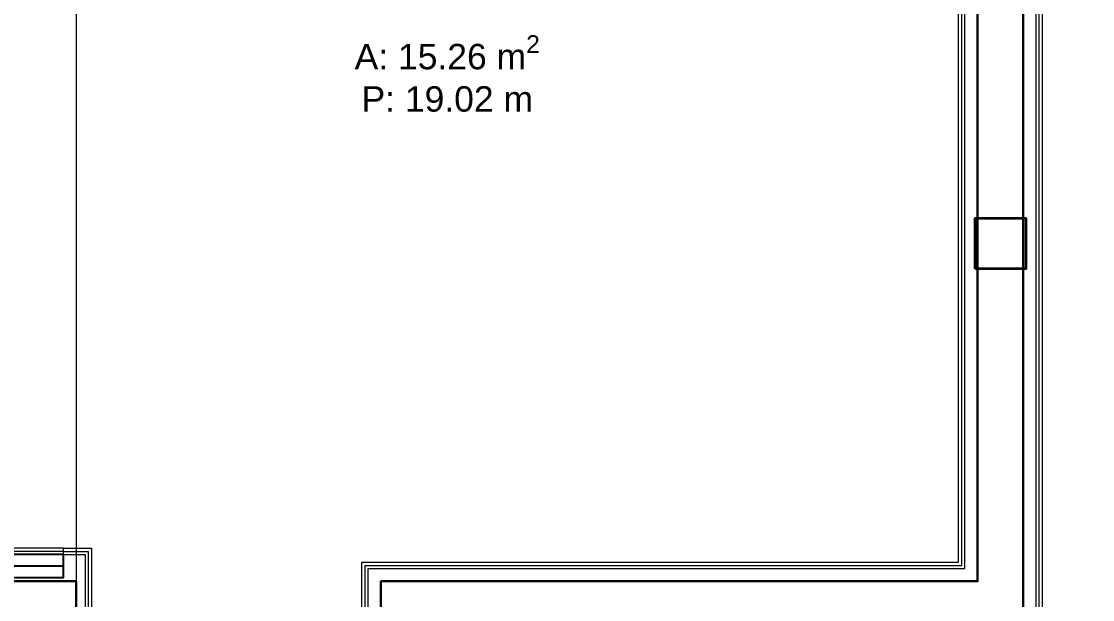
# Model space of a CAD drawing. Header units: centimetres. Extents: x 118932 to 154602, y -32682 to -23521.
# Drawn here: x 127957.7 to 128379.6, y -29996.5 to -29769 of the extents above; entities that cross this region are included whole.
import ezdxf

# ---------------------------------------------------------------- set-up
doc = ezdxf.new("R2010")
doc.units = ezdxf.units.CM
doc.header["$LTSCALE"] = 50
doc.header["$MEASUREMENT"] = 0
for name, color, linetype, lineweight, true_color in [('GEN_00_BL_Yazı', 7, 'Continuous', 0, 0x4f5250), ('GEN_00_BL_Ölçü Dış', 7, 'Continuous', 5, 0x766a5e), ('GEN_01_TA_Kolon', 7, 'Continuous', 35, 0xd05d28), ('GEN_02_TF_Pencere', 7, 'Continuous', 9, 0x6093ac), ('GEN_05_ML_Alçıpan_giydirme', 7, 'Continuous', 18, 0x7ebab5), ('KALACAK DUVARLAR', 7, 'Continuous', 30, 0x005387)]:
    doc.layers.add(name, color=color, linetype=linetype, lineweight=lineweight, true_color=true_color)
doc.layers.add('GEN_05_ML_Demir', color=7, linetype='Continuous', true_color=0x816183)
doc.styles.add('ARIAL', font='arial.ttf')
doc.linetypes.add('BATTING', pattern='A,0.0001,-0.1,[134,ltypeshp.shx,S=0.1,R=0,X=-0.1,Y=0],-0.2,[134,ltypeshp.shx,S=0.1,R=180,X=0.1,Y=0],-0.1', length=0.4001)

# ---------------------------------------------------------------- blocks, each defined once
blk = doc.blocks.new('LEVEL -1_B BLOK_GÖRÜNÜŞ')
at = {"layer": 'GEN_02_TF_Pencere', "elevation": 0}
blk.add_lwpolyline([(1203.51, 1891.37), (1203.51, 1488.45)], dxfattribs=at)
blk = doc.blocks.new('LEVEL -1_B BLOK_KOLON')
at = {"layer": 'GEN_01_TA_Kolon', "elevation": 0, "flags": 128}
blk.add_lwpolyline([(54200.41, 7625.18), (54200.41, 7645.18), (54220.41, 7645.18), (54220.41, 7625.18)], close=True, dxfattribs=at)
blk.add_lwpolyline([(54200.41, 7625.18), (54200.41, 7645.18), (54220.41, 7645.18), (54220.41, 7625.18)], close=True, dxfattribs=at)
blk = doc.blocks.new('PP_Level-1_Bblok_YeniDuvarlar')
at = {"layer": 'GEN_05_ML_Alçıpan_giydirme', "elevation": 0}
for points in [[(897.54, 597.71), (895.04, 597.71), (895.04, 690.79), (1130.04, 690.79), (1130.04, 1086.2)], [(896.29, 597.71), (896.29, 689.54), (1131.29, 689.54), (1131.29, 1086.2)], [(897.54, 597.71), (897.54, 688.29), (1132.54, 688.29), (1132.54, 1084.66)], [(1170.54, 517.71), (1170.54, 520.21), (1163.04, 520.21), (1163.04, 1071.17), (1182.82, 1071.17), (1182.82, 1078.67)], [(777.54, 693.79), (777.54, 695.04), (421.29, 695.04), (421.29, 1072.96), (777.54, 1072.96), (777.54, 1074.21)], [(777.54, 693.79), (777.54, 696.29), (422.54, 696.29), (422.54, 1071.71), (777.54, 1071.71), (777.54, 1074.21)], [(1170.54, 517.71), (1160.54, 517.71), (1160.54, 1073.67), (1182.82, 1073.67)], [(1170.54, 518.96), (1161.79, 518.96), (1161.79, 1072.42), (1182.82, 1072.42)], [(777.54, 696.29), (788.54, 696.29), (788.54, 634.71), (786.04, 634.71)], [(777.54, 695.04), (787.29, 695.04), (787.29, 634.71)], [(777.54, 693.79), (786.04, 693.79), (786.04, 634.71)]]:
    blk.add_lwpolyline(points, dxfattribs=at)
at = {"layer": 'GEN_05_ML_Demir', "elevation": 0}
blk.add_lwpolyline([(777.54, 693.79), (420.04, 693.79), (420.04, 1074.21), (777.54, 1074.21), (777.54, 1083.21), (411.04, 1083.21), (411.04, 684.79), (777.54, 684.79)], close=True, dxfattribs=at)
at = {"layer": 'GEN_05_ML_Demir', "linetype": 'BATTING', "ltscale": 0.2, "elevation": 0}
blk.add_lwpolyline([(777.54, 689.29), (415.54, 689.29), (415.54, 1078.71), (777.54, 1078.71)], dxfattribs=at)
blk = doc.blocks.new('KALACAK DUVALAR LEVEL -1 B BLOK')
at = {"layer": 'KALACAK DUVARLAR', "flags": 128}
for points in [[(-1368.44, 235.98), (-1506.94, 235.98), (-1674.96, 235.98), (-1674.96, 279.48), (-1719.94, 279.48), (-1719.94, 388.57), (-1524.94, 388.57), (-1364.94, 388.57), (-1364.94, 383.57), (-1346.94, 383.57), (-1346.94, 388.57), (-991.94, 388.57), (-991.94, 357.98), (-978.94, 357.98), (-978.93, 357.98), (-973.94, 357.98), (-973.94, 406.57), (-1346.94, 406.57), (-1346.94, 807.98), (-995.44, 807.98), (-995.44, 825.98), (-1343.44, 825.98)], [(-600.94, 270.98), (-600.94, 269.48), (-600.94, 809.48), (-618.94, 809.48), (-618.94, 406.57), (-853.94, 406.57), (-853.94, 325.09), (-853.94, 320.98), (-840.94, 320.98), (-840.94, 393.57), (-618.94, 393.57), (-618.94, 269.48)]]:
    blk.add_lwpolyline(points, dxfattribs=at)
blk = doc.blocks.new('tefrıslı mahal level -1 b blok')
at = {"layer": 'GEN_00_BL_Yazı', "insert": (-56.37, 54.68, 0), "char_height": 10, "attachment_point": 2, "style": 'ARIAL'}
blk.add_mtext('\\A1;\\pxqc;\\PA: 15.26 m{\\H0.7x;\\S2^ ;}\\PP: 19.02 m', dxfattribs=at)

msp = doc.modelspace()

# ---------------------------------------------------------------- block references
for name, p in [('LEVEL -1_B BLOK_KOLON', (74132.92, -37491.52)), ('KALACAK DUVALAR LEVEL -1 B BLOK', (128953.26, -30395.83, 0)), ('LEVEL -1_B BLOK_GÖRÜNÜŞ', (126775.81, -31477.71)), ('PP_Level-1_Bblok_YeniDuvarlar', (127196.78, -30672.55, 0))]:
    msp.add_blockref(name, p)
at = {"layer": 'GEN_00_BL_Ölçü Dış'}
msp.add_blockref('tefrıslı mahal level -1 b blok', (128181.82, -29812.4), dxfattribs=at)

doc.saveas('drawing.dxf')
